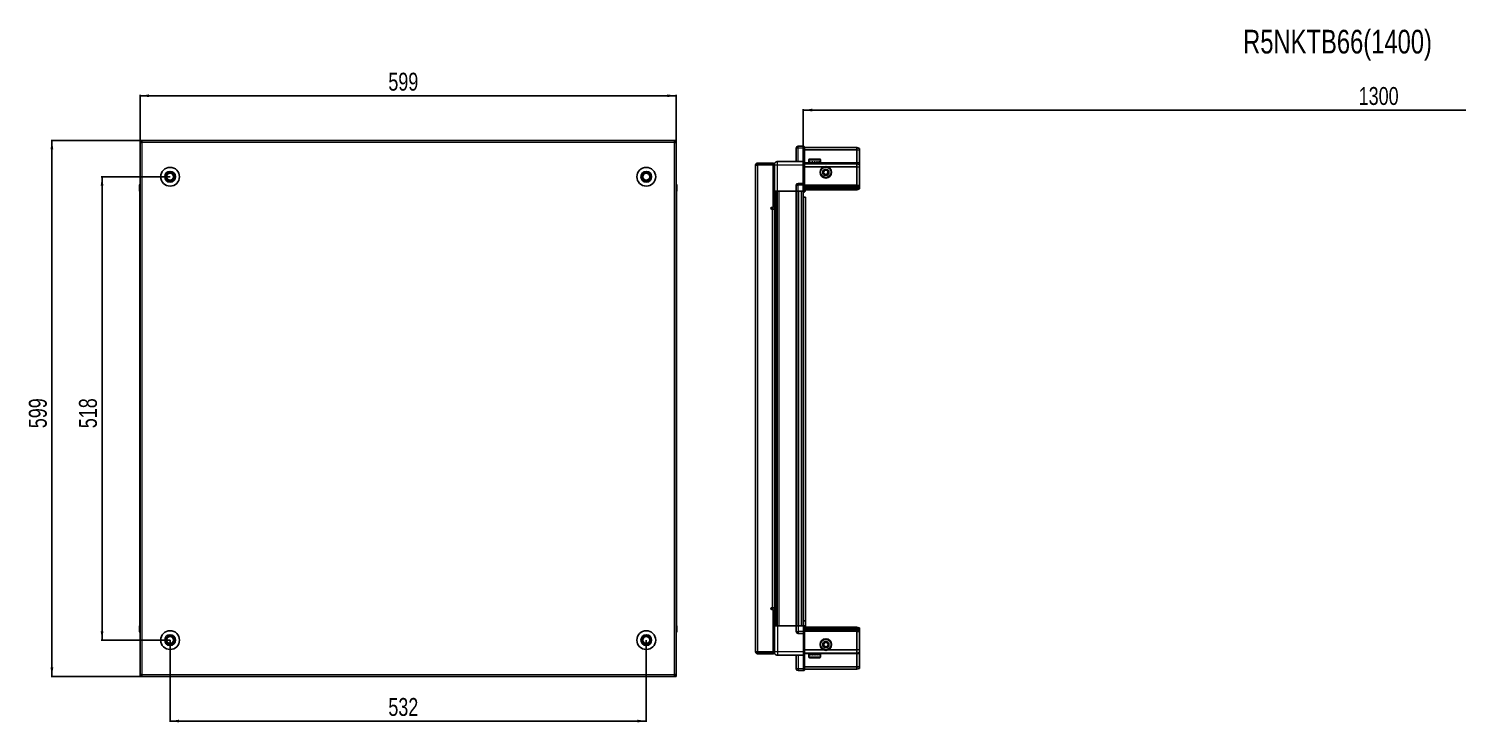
# Model space of a CAD drawing. Header units: millimetres. Extents: x 899 to 3912, y -376 to 1919.
# Drawn here: x 899 to 2496, y 1143 to 1919 of the extents above; entities that cross this region are included whole.
import ezdxf

# ---------------------------------------------------------------- set-up
doc = ezdxf.new("R2010")
doc.units = ezdxf.units.MM
doc.layers.add('FORMAT', color=7, linetype='Continuous')
doc.styles.add('SLDTEXTSTYLE0', font='TXT', dxfattribs={"width": 0.75})
doc.dimstyles.new('SLDDIMSTYLE0', dxfattribs={"dimtxt": 20, "dimasz": 10, "dimexe": 0, "dimexo": 0.0625, "dimgap": 5, "dimtad": 2, "dimdec": 1, "dimrnd": 1e-09, "dimzin": 12, "dimdsep": 46, "dimtxsty": 'SLDTEXTSTYLE0', "dimsah": 1, "dimcen": 0.09, "dimadec": 0, "dimazin": 3, "dimtfac": 1, "dimtofl": 0, "dimtmove": 0, "dimatfit": 3, "dimfxl": 0, "dimfrac": 2, "dimtolj": 1, "dimtzin": 12, "dimarcsym": 0})

# ---------------------------------------------------------------- blocks, each defined once
blk = doc.blocks.new('_D')
at = {"layer": 'FORMAT'}
for p, q in [((1024, 1793.4), (924.5, 1793.4)), ((925.5, 1194.4), (925.5, 1793.4)), ((1024, 1194.4), (924.5, 1194.4))]:
    blk.add_line(p, q, dxfattribs=at)
for points in [[(925.5, 1793.4), (923.9, 1783.4), (927, 1783.4)], [(925.5, 1194.4), (927, 1204.4), (923.9, 1204.4)]]:
    blk.add_solid(points, dxfattribs=at)
at = {"layer": 'FORMAT', "insert": (899.7, 1471.8), "char_height": 20, "attachment_point": 1, "rotation": 90, "style": 'SLDTEXTSTYLE0'}
blk.add_mtext('599', dxfattribs=at)
blk = doc.blocks.new('_D_1')
at = {"layer": 'FORMAT'}
for p, q in [((1024, 1793.4), (1024, 1844.4)), ((1623, 1843.4), (1024, 1843.4)), ((1623, 1793.4), (1623, 1844.4))]:
    blk.add_line(p, q, dxfattribs=at)
for points in [[(1024, 1843.4), (1034, 1841.9), (1034, 1845)], [(1623, 1843.4), (1613, 1845), (1613, 1841.9)]]:
    blk.add_solid(points, dxfattribs=at)
at = {"layer": 'FORMAT', "insert": (1301.3, 1869.2), "char_height": 20, "attachment_point": 1, "style": 'SLDTEXTSTYLE0'}
blk.add_mtext('599', dxfattribs=at)
blk = doc.blocks.new('_D_2')
at = {"layer": 'FORMAT'}
for p, q in [((1057.5, 1234.9), (1057.5, 1143.4)), ((1589.5, 1234.9), (1589.5, 1143.4)), ((1057.5, 1144.4), (1589.5, 1144.4))]:
    blk.add_line(p, q, dxfattribs=at)
for points in [[(1057.5, 1144.4), (1067.5, 1142.9), (1067.5, 1146)], [(1589.5, 1144.4), (1579.5, 1146), (1579.5, 1142.9)]]:
    blk.add_solid(points, dxfattribs=at)
at = {"layer": 'FORMAT', "insert": (1301.3, 1170.2), "char_height": 20, "attachment_point": 1, "style": 'SLDTEXTSTYLE0'}
blk.add_mtext('532', dxfattribs=at)
blk = doc.blocks.new('_D_3')
at = {"layer": 'FORMAT'}
for p, q in [((1057.5, 1752.9), (980.5, 1752.9)), ((981.5, 1752.9), (981.5, 1234.9)), ((1057.5, 1234.9), (980.5, 1234.9))]:
    blk.add_line(p, q, dxfattribs=at)
for points in [[(981.5, 1752.9), (979.9, 1742.9), (983, 1742.9)], [(981.5, 1234.9), (983, 1244.9), (979.9, 1244.9)]]:
    blk.add_solid(points, dxfattribs=at)
at = {"layer": 'FORMAT', "insert": (955.7, 1471.8), "char_height": 20, "attachment_point": 1, "rotation": 90, "style": 'SLDTEXTSTYLE0'}
blk.add_mtext('518', dxfattribs=at)
blk = doc.blocks.new('_D_4')
at = {"layer": 'FORMAT'}
for p, q in [((1764.9, 1736.9), (1764.9, 1828.4)), ((1764.9, 1827.4), (3064.9, 1827.4)), ((3064.9, 1736.9), (3064.9, 1828.4))]:
    blk.add_line(p, q, dxfattribs=at)
for points in [[(1764.9, 1827.4), (1774.9, 1825.9), (1774.9, 1829)], [(3064.9, 1827.4), (3054.9, 1829), (3054.9, 1825.9)]]:
    blk.add_solid(points, dxfattribs=at)
at = {"layer": 'FORMAT', "insert": (2385.3, 1853.2), "char_height": 20, "attachment_point": 1, "style": 'SLDTEXTSTYLE0'}
blk.add_mtext('1300', dxfattribs=at)

msp = doc.modelspace()

# ---------------------------------------------------------------- linework, layer by layer
at = {"color": 7, "linetype": 'Continuous', "lineweight": 25}
for p, q in [((1023.97, 1791.93), (1023.97, 1793.43)), ((1026.07, 1793.43), (1023.97, 1793.43)), ((1023.97, 1791.93), (1026.07, 1791.93)), ((1023.97, 1791.93), (1023.97, 1791.33)), ((1023.97, 1791.33), (1023.97, 1196.53)), ((1023.97, 1791.33), (1026.07, 1791.33)), ((1026.07, 1793.43), (1026.07, 1791.33)), ((1620.87, 1793.43), (1026.07, 1793.43)), ((1620.87, 1791.33), (1620.87, 1793.43)), ((1622.97, 1793.43), (1620.87, 1793.43)), ((1620.87, 1791.93), (1622.97, 1791.93)), ((1620.87, 1791.33), (1622.97, 1791.33)), ((1622.97, 1791.93), (1622.97, 1793.43)), ((1622.97, 1791.33), (1622.97, 1791.93)), ((1622.97, 1196.53), (1622.97, 1791.33)), ((1757.05, 1784.93), (1757.05, 1769.93)), ((1765.05, 1786.93), (1759.05, 1786.93)), ((1765.05, 1786.93), (1765.38, 1786.93)), ((1765.05, 1786.93), (1765.05, 1784.93)), ((1765.05, 1770.13), (1765.05, 1784.93)), ((1765.05, 1770.13), (1765.05, 1784.93)), ((1766.25, 1786.43), (1765.38, 1786.93)), ((1766.25, 1784.93), (1766.25, 1786.43)), ((1824.55, 1785.43), (1766.25, 1785.43)), ((1766.25, 1784.93), (1766.25, 1770.13)), ((1824.55, 1782.93), (1766.25, 1782.93)), ((1771.05, 1771.83), (1771.05, 1769.43)), ((1771.85, 1772.63), (1779.02, 1772.63)), ((1779.02, 1772.63), (1783.25, 1772.63)), ((1784.05, 1769.43), (1784.05, 1771.83)), ((1824.55, 1785.43), (1824.55, 1782.93)), ((1827.55, 1784.63), (1824.55, 1785.43)), ((1824.55, 1782.93), (1824.55, 1768.43)), ((1827.55, 1782.78), (1824.55, 1782.93)), ((1827.55, 1782.78), (1827.55, 1784.63)), ((1827.55, 1768.43), (1827.55, 1782.78)), ((1713.05, 1766.08), (1711.55, 1766.08)), ((1711.55, 1765.58), (1711.55, 1766.08)), ((1711.55, 1222.28), (1711.55, 1765.58)), ((1713.65, 1766.68), (1713.65, 1768.18)), ((1713.65, 1768.18), (1714.55, 1768.18)), ((1713.65, 1766.68), (1714.55, 1766.68)), ((1713.65, 1766.18), (1731.05, 1766.18)), ((1714.55, 1766.68), (1714.55, 1768.18)), ((1714.55, 1768.18), (1731.05, 1768.18)), ((1714.55, 1766.68), (1731.05, 1766.68)), ((1731.05, 1766.68), (1731.05, 1768.18)), ((1732.55, 1766.18), (1731.05, 1766.18)), ((1731.05, 1766.18), (1731.05, 1718.68)), ((1732.55, 1765.93), (1732.55, 1736.93)), ((1765.05, 1769.93), (1736.05, 1769.93)), ((1765.05, 1769.93), (1765.05, 1770.13)), ((1765.05, 1769.93), (1766.25, 1769.93)), ((1765.05, 1765.93), (1765.05, 1769.93)), ((1765.05, 1745.63), (1765.05, 1765.93)), ((1766.25, 1770.13), (1766.25, 1769.93)), ((1766.25, 1769.93), (1766.25, 1765.93)), ((1824.55, 1767.43), (1766.25, 1767.43)), ((1766.25, 1765.93), (1766.25, 1745.63)), ((1787.55, 1763.93), (1766.25, 1763.93)), ((1771.05, 1769.43), (1771.05, 1768.93)), ((1771.05, 1768.93), (1771.18, 1768.93)), ((1771.37, 1769.43), (1771.18, 1769.43)), ((1771.18, 1769.43), (1771.18, 1768.93)), ((1771.18, 1768.93), (1771.37, 1768.93)), ((1771.37, 1769.43), (1771.37, 1768.93)), ((1771.37, 1768.93), (1771.9, 1768.93)), ((1772.3, 1769.43), (1771.9, 1769.43)), ((1771.9, 1769.43), (1771.9, 1768.93)), ((1771.9, 1768.93), (1772.3, 1768.93)), ((1772.3, 1769.43), (1772.3, 1768.93)), ((1772.3, 1768.93), (1773.17, 1768.93)), ((1773.15, 1768.93), (1773.15, 1768.83)), ((1773.15, 1768.83), (1781.95, 1768.83)), ((1773.74, 1769.43), (1773.17, 1769.43)), ((1773.17, 1769.43), (1773.17, 1768.93)), ((1773.17, 1768.93), (1773.74, 1768.93)), ((1773.55, 1768.43), (1774.24, 1767.95)), ((1773.55, 1768.43), (1778.58, 1768.43)), ((1774.24, 1767.95), (1773.55, 1767.47)), ((1773.55, 1767.47), (1773.55, 1767.43)), ((1773.55, 1767.47), (1778.58, 1767.47)), ((1773.74, 1769.43), (1773.74, 1768.93)), ((1773.74, 1768.93), (1774.87, 1768.93)), ((1774.24, 1767.95), (1778.4, 1767.95)), ((1775.56, 1769.43), (1774.87, 1769.43)), ((1774.87, 1769.43), (1774.87, 1768.93)), ((1774.87, 1768.93), (1775.56, 1768.93)), ((1775.56, 1769.43), (1775.56, 1768.93)), ((1775.56, 1768.93), (1776.83, 1768.93)), ((1777.57, 1769.43), (1776.83, 1769.43)), ((1776.83, 1769.43), (1776.83, 1768.93)), ((1776.83, 1768.93), (1777.06, 1768.93)), ((1777.06, 1769.43), (1777.06, 1768.93)), ((1777.56, 1769.43), (1777.56, 1768.93)), ((1777.56, 1768.93), (1777.57, 1768.93)), ((1777.57, 1769.43), (1777.57, 1768.93)), ((1777.57, 1768.93), (1778.86, 1768.93)), ((1778.4, 1767.95), (1780.86, 1767.95)), ((1778.58, 1768.43), (1781.55, 1768.43)), ((1778.58, 1767.47), (1781.55, 1767.47)), ((1779.58, 1769.43), (1778.86, 1769.43)), ((1778.86, 1769.43), (1778.86, 1768.93)), ((1778.92, 1769.43), (1778.92, 1768.93)), ((1778.92, 1768.93), (1779.58, 1768.93)), ((1779.58, 1769.43), (1779.58, 1768.93)), ((1779.58, 1768.93), (1780.77, 1768.93)), ((1781.39, 1769.43), (1780.77, 1769.43)), ((1780.77, 1769.43), (1780.77, 1768.93)), ((1780.77, 1768.93), (1781.39, 1768.93)), ((1780.86, 1767.95), (1781.55, 1768.43)), ((1781.55, 1767.47), (1780.86, 1767.95)), ((1781.39, 1769.43), (1781.39, 1768.93)), ((1781.39, 1768.93), (1782.35, 1768.93)), ((1781.55, 1767.43), (1781.55, 1767.47)), ((1781.95, 1768.83), (1781.95, 1768.93)), ((1782.82, 1769.43), (1782.35, 1769.43)), ((1782.35, 1769.43), (1782.35, 1768.93)), ((1782.35, 1768.93), (1782.82, 1768.93)), ((1782.82, 1769.43), (1782.82, 1768.93)), ((1782.82, 1768.93), (1783.47, 1768.93)), ((1783.74, 1769.43), (1783.47, 1769.43)), ((1783.47, 1769.43), (1783.47, 1768.93)), ((1783.47, 1768.93), (1783.74, 1768.93)), ((1783.74, 1769.43), (1783.74, 1768.93)), ((1783.74, 1768.93), (1784.01, 1768.93)), ((1784.05, 1769.43), (1784.01, 1769.43)), ((1784.01, 1769.43), (1784.01, 1768.93)), ((1784.01, 1768.93), (1784.05, 1768.93)), ((1784.05, 1769.43), (1784.05, 1768.93)), ((1824.55, 1763.93), (1792.55, 1763.93)), ((1824.55, 1768.43), (1824.55, 1767.43)), ((1824.55, 1767.43), (1824.55, 1763.93)), ((1827.55, 1766.63), (1824.55, 1767.43)), ((1824.55, 1763.93), (1824.55, 1743.43)), ((1824.55, 1763.93), (1827.55, 1763.6)), ((1827.55, 1766.63), (1827.55, 1768.43)), ((1827.55, 1763.6), (1827.55, 1766.63)), ((1827.55, 1743.43), (1827.55, 1763.6)), ((1023.47, 1743.43), (1023.47, 1736.93)), ((1023.47, 1736.93), (1023.47, 1743.43)), ((1622.97, 1744.76), (1622.97, 1744.76)), ((1623.47, 1743.43), (1623.47, 1736.93)), ((1623.47, 1736.93), (1623.47, 1743.43)), ((1757.05, 1743.43), (1757.05, 1736.93)), ((1765.05, 1745.43), (1759.05, 1745.43)), ((1765.05, 1745.43), (1765.05, 1745.63)), ((1765.05, 1745.43), (1765.05, 1743.43)), ((1765.05, 1745.43), (1766.25, 1745.43)), ((1765.05, 1736.93), (1765.05, 1743.43)), ((1765.05, 1736.93), (1765.05, 1743.43)), ((1765.38, 1736.93), (1765.38, 1743.43)), ((1766.25, 1745.63), (1766.25, 1745.43)), ((1766.25, 1744.76), (1766.25, 1745.43)), ((1766.25, 1744.76), (1766.25, 1736.93)), ((1824.55, 1742.43), (1766.25, 1742.43)), ((1824.55, 1741.43), (1766.25, 1741.43)), ((1824.55, 1739.93), (1766.25, 1739.93)), ((1824.55, 1743.43), (1824.55, 1742.43)), ((1824.55, 1742.43), (1824.55, 1741.43)), ((1824.55, 1742.43), (1827.55, 1741.63)), ((1824.55, 1741.43), (1824.55, 1739.93)), ((1824.55, 1741.43), (1827.55, 1740.89)), ((1824.55, 1739.93), (1827.55, 1740.39)), ((1824.55, 1739.93), (1824.55, 1738.43)), ((1827.55, 1741.63), (1827.55, 1743.43)), ((1827.55, 1740.89), (1827.55, 1741.63)), ((1827.55, 1740.39), (1827.55, 1740.89)), ((1827.55, 1739.24), (1827.55, 1740.39)), ((1023.47, 1736.93), (1023.47, 1736.93)), ((1023.97, 1736.93), (1023.47, 1736.93)), ((1023.62, 1736.93), (1023.62, 1250.93)), ((1622.97, 1736.93), (1623.47, 1736.93)), ((1623.32, 1250.93), (1623.32, 1736.93)), ((1623.47, 1736.93), (1623.47, 1736.93)), ((1623.47, 1736.93), (1623.47, 1736.93)), ((1731.05, 1739.68), (1732.55, 1739.68)), ((1732.55, 1736.93), (1731.05, 1736.93)), ((1733.2, 1250.93), (1733.2, 1736.93)), ((1734.99, 1736.93), (1734.99, 1250.93)), ((1735.03, 1736.93), (1735.03, 1250.93)), ((1757.05, 1736.93), (1736.05, 1736.93)), ((1757.05, 1736.93), (1759.05, 1736.93)), ((1757.7, 1250.93), (1757.7, 1736.93)), ((1765.05, 1736.93), (1759.05, 1736.93)), ((1764.9, 1250.93), (1764.9, 1736.93)), ((1764.9, 1729.93), (1767.4, 1729.93)), ((1765.05, 1736.93), (1765.38, 1736.93)), ((1765.05, 1736.93), (1765.05, 1736.93)), ((1766.25, 1736.93), (1765.38, 1736.93)), ((1765.38, 1736.93), (1765.38, 1736.93)), ((1824.55, 1738.43), (1766.25, 1738.43)), ((1767.4, 1729.93), (1767.4, 1256.43)), ((1824.55, 1738.43), (1827.55, 1739.24)), ((1731.05, 1718.68), (1729.7, 1718.68)), ((1729.7, 1716.68), (1730.45, 1716.68)), ((1730.45, 1716.68), (1732.55, 1716.68)), ((1732.55, 1716.68), (1732.55, 1271.18)), ((1730.45, 1271.18), (1729.7, 1271.18)), ((1729.7, 1269.18), (1731.05, 1269.18)), ((1732.55, 1271.18), (1730.45, 1271.18)), ((1731.05, 1269.18), (1731.05, 1221.68)), ((1023.47, 1244.43), (1023.47, 1250.93)), ((1023.47, 1250.93), (1023.47, 1250.93)), ((1023.47, 1250.93), (1023.47, 1250.93)), ((1023.47, 1250.93), (1023.47, 1244.43)), ((1023.97, 1250.93), (1023.47, 1250.93)), ((1622.97, 1250.93), (1623.47, 1250.93)), ((1623.47, 1250.93), (1623.47, 1250.93)), ((1623.47, 1244.43), (1623.47, 1250.93)), ((1623.47, 1250.93), (1623.47, 1244.43)), ((1732.55, 1250.93), (1731.05, 1250.93)), ((1732.55, 1248.18), (1731.05, 1248.18)), ((1732.55, 1221.93), (1732.55, 1250.93)), ((1757.05, 1250.93), (1736.05, 1250.93)), ((1757.05, 1244.43), (1757.05, 1250.93)), ((1757.05, 1250.93), (1759.05, 1250.93)), ((1765.05, 1250.93), (1759.05, 1250.93)), ((1767.4, 1256.43), (1764.9, 1256.43)), ((1765.05, 1244.43), (1765.05, 1250.93)), ((1765.05, 1250.93), (1765.38, 1250.93)), ((1765.38, 1244.43), (1765.38, 1250.93)), ((1765.38, 1250.93), (1766.25, 1250.93)), ((1766.25, 1250.93), (1766.25, 1243.11)), ((1824.55, 1249.43), (1766.25, 1249.43)), ((1824.55, 1247.93), (1766.25, 1247.93)), ((1824.55, 1246.43), (1766.25, 1246.43)), ((1824.55, 1245.43), (1766.25, 1245.43)), ((1767.4, 1256.43), (1767.4, 1249.43)), ((1824.55, 1247.93), (1824.55, 1249.43)), ((1824.55, 1249.43), (1827.55, 1248.63)), ((1824.55, 1246.43), (1824.55, 1247.93)), ((1824.55, 1247.93), (1827.55, 1247.48)), ((1824.55, 1246.43), (1827.55, 1246.98)), ((1824.55, 1245.43), (1824.55, 1246.43)), ((1824.55, 1245.43), (1827.55, 1246.24)), ((1824.55, 1244.43), (1824.55, 1245.43)), ((1827.55, 1248.63), (1827.55, 1247.48)), ((1827.55, 1247.48), (1827.55, 1246.98)), ((1827.55, 1246.98), (1827.55, 1246.24)), ((1827.55, 1246.24), (1827.55, 1244.43)), ((1023.97, 1243.11), (1023.97, 1243.11)), ((1765.05, 1242.43), (1759.05, 1242.43)), ((1765.05, 1244.43), (1765.05, 1242.43)), ((1765.05, 1244.43), (1765.05, 1242.43)), ((1765.05, 1242.43), (1766.25, 1242.43)), ((1765.05, 1242.23), (1765.05, 1242.43)), ((1765.05, 1221.93), (1765.05, 1242.23)), ((1766.25, 1242.43), (1766.25, 1243.11)), ((1766.25, 1242.43), (1766.25, 1242.23)), ((1766.25, 1242.23), (1766.25, 1221.93)), ((1824.55, 1223.93), (1824.55, 1244.43)), ((1827.55, 1244.43), (1827.55, 1224.27)), ((1711.55, 1221.78), (1711.55, 1222.28)), ((1713.05, 1221.78), (1711.55, 1221.78)), ((1731.05, 1221.68), (1713.65, 1221.68)), ((1713.65, 1221.18), (1713.65, 1219.68)), ((1713.65, 1221.18), (1714.55, 1221.18)), ((1713.65, 1219.68), (1714.55, 1219.68)), ((1714.55, 1221.18), (1714.55, 1219.68)), ((1731.05, 1221.18), (1714.55, 1221.18)), ((1731.05, 1219.68), (1714.55, 1219.68)), ((1731.05, 1221.68), (1732.55, 1221.68)), ((1731.05, 1221.18), (1731.05, 1219.68)), ((1765.05, 1217.93), (1736.05, 1217.93)), ((1757.05, 1202.93), (1757.05, 1217.93)), ((1765.05, 1217.93), (1765.05, 1221.93)), ((1765.05, 1217.93), (1766.25, 1217.93)), ((1765.05, 1217.73), (1765.05, 1217.93)), ((1765.05, 1202.93), (1765.05, 1217.73)), ((1787.55, 1223.93), (1766.25, 1223.93)), ((1766.25, 1221.93), (1766.25, 1217.93)), ((1824.55, 1220.43), (1766.25, 1220.43)), ((1766.25, 1217.93), (1766.25, 1217.73)), ((1766.25, 1217.73), (1766.25, 1202.93)), ((1771.05, 1218.93), (1771.05, 1216.03)), ((1771.14, 1218.93), (1771.05, 1218.93)), ((1771.14, 1218.43), (1771.14, 1218.93)), ((1771.31, 1218.93), (1771.14, 1218.93)), ((1771.14, 1218.43), (1771.31, 1218.43)), ((1771.31, 1218.43), (1771.31, 1218.93)), ((1771.8, 1218.93), (1771.31, 1218.93)), ((1771.8, 1218.43), (1771.8, 1218.93)), ((1772.18, 1218.93), (1771.8, 1218.93)), ((1771.8, 1218.43), (1772.18, 1218.43)), ((1772, 1215.23), (1771.85, 1215.23)), ((1783.25, 1215.23), (1772, 1215.23)), ((1772.18, 1218.43), (1772.18, 1218.93)), ((1773.02, 1218.93), (1772.18, 1218.93)), ((1773.02, 1218.43), (1773.02, 1218.93)), ((1773.58, 1218.93), (1773.02, 1218.93)), ((1773.02, 1218.43), (1773.58, 1218.43)), ((1773.15, 1219.03), (1773.15, 1218.93)), ((1778.55, 1219.03), (1773.15, 1219.03)), ((1773.55, 1220.43), (1773.55, 1220.4)), ((1773.55, 1220.4), (1774.24, 1219.92)), ((1773.65, 1220.4), (1773.55, 1220.4)), ((1774.24, 1219.92), (1773.55, 1219.43)), ((1773.65, 1219.43), (1773.55, 1219.43)), ((1773.58, 1218.43), (1773.58, 1218.93)), ((1774.68, 1218.93), (1773.58, 1218.93)), ((1781.55, 1220.4), (1773.65, 1220.4)), ((1781.55, 1219.43), (1773.65, 1219.43)), ((1774.32, 1219.92), (1774.24, 1219.92)), ((1780.86, 1219.92), (1774.32, 1219.92)), ((1774.68, 1218.43), (1774.68, 1218.93)), ((1775.36, 1218.93), (1774.68, 1218.93)), ((1774.68, 1218.43), (1775.36, 1218.43)), ((1775.36, 1218.43), (1775.36, 1218.93)), ((1776.63, 1218.93), (1775.36, 1218.93)), ((1776.63, 1218.43), (1776.63, 1218.93)), ((1776.92, 1218.93), (1776.63, 1218.93)), ((1776.63, 1218.43), (1777.36, 1218.43)), ((1776.92, 1218.43), (1776.92, 1218.93)), ((1777.36, 1218.43), (1777.36, 1218.93)), ((1778.66, 1218.93), (1777.36, 1218.93)), ((1781.95, 1219.03), (1778.55, 1219.03)), ((1778.66, 1218.43), (1778.66, 1218.93)), ((1778.66, 1218.43), (1779.38, 1218.43)), ((1778.79, 1218.43), (1778.79, 1218.93)), ((1779.38, 1218.93), (1778.79, 1218.93)), ((1779.38, 1218.43), (1779.38, 1218.93)), ((1780.58, 1218.93), (1779.38, 1218.93)), ((1780.58, 1218.43), (1780.58, 1218.93)), ((1781.22, 1218.93), (1780.58, 1218.93)), ((1780.58, 1218.43), (1781.22, 1218.43)), ((1780.86, 1219.92), (1781.55, 1220.4)), ((1781.55, 1219.43), (1780.86, 1219.92)), ((1781.22, 1218.43), (1781.22, 1218.93)), ((1782.21, 1218.93), (1781.22, 1218.93)), ((1781.55, 1220.4), (1781.55, 1220.43)), ((1781.95, 1218.93), (1781.95, 1219.03)), ((1782.21, 1218.43), (1782.21, 1218.93)), ((1782.7, 1218.93), (1782.21, 1218.93)), ((1782.21, 1218.43), (1782.7, 1218.43)), ((1782.7, 1218.43), (1782.7, 1218.93)), ((1783.38, 1218.93), (1782.7, 1218.93)), ((1783.38, 1218.43), (1783.38, 1218.93)), ((1783.67, 1218.93), (1783.38, 1218.93)), ((1783.38, 1218.43), (1783.67, 1218.43)), ((1783.67, 1218.43), (1783.67, 1218.93)), ((1783.98, 1218.93), (1783.67, 1218.93)), ((1783.98, 1218.43), (1783.98, 1218.93)), ((1784.05, 1218.93), (1783.98, 1218.93)), ((1783.98, 1218.43), (1784.05, 1218.43)), ((1784.05, 1216.03), (1784.05, 1218.93)), ((1784.05, 1218.43), (1784.05, 1218.93)), ((1784.05, 1218.93), (1784.05, 1218.93)), ((1824.55, 1223.93), (1792.55, 1223.93)), ((1824.55, 1223.93), (1827.55, 1224.27)), ((1824.55, 1220.43), (1824.55, 1223.93)), ((1827.55, 1221.24), (1824.55, 1220.43)), ((1824.55, 1219.43), (1824.55, 1220.43)), ((1824.55, 1204.93), (1824.55, 1219.43)), ((1827.55, 1224.27), (1827.55, 1221.24)), ((1827.55, 1221.24), (1827.55, 1219.43)), ((1827.55, 1219.43), (1827.55, 1205.09)), ((1765.05, 1200.93), (1759.05, 1200.93)), ((1765.05, 1202.93), (1765.05, 1200.93)), ((1765.05, 1200.93), (1765.38, 1200.93)), ((1765.05, 1200.93), (1765.38, 1200.93)), ((1765.05, 1200.93), (1765.05, 1200.93)), ((1765.38, 1200.93), (1766.25, 1201.43)), ((1765.38, 1200.93), (1766.25, 1201.43)), ((1824.55, 1204.93), (1766.25, 1204.93)), ((1766.25, 1201.43), (1766.25, 1202.93)), ((1824.55, 1202.43), (1766.25, 1202.43)), ((1827.55, 1205.09), (1824.55, 1204.93)), ((1824.55, 1202.43), (1824.55, 1204.93)), ((1827.55, 1203.24), (1824.55, 1202.43)), ((1827.55, 1205.09), (1827.55, 1203.24)), ((1026.07, 1196.53), (1023.97, 1196.53)), ((1023.97, 1196.53), (1023.97, 1195.93)), ((1023.97, 1195.93), (1023.97, 1194.43)), ((1026.07, 1195.93), (1023.97, 1195.93)), ((1023.97, 1194.43), (1026.07, 1194.43)), ((1026.07, 1196.53), (1026.07, 1194.43)), ((1026.07, 1194.43), (1620.87, 1194.43)), ((1622.97, 1196.53), (1620.87, 1196.53)), ((1620.87, 1194.43), (1620.87, 1196.53)), ((1622.97, 1195.93), (1620.87, 1195.93)), ((1620.87, 1194.43), (1622.97, 1194.43)), ((1622.97, 1195.93), (1622.97, 1196.53)), ((1622.97, 1195.93), (1622.97, 1194.43))]:
    msp.add_line(p, q, dxfattribs=at)
at = {"color": 8, "linetype": 'Continuous', "lineweight": 18}
for p, q in [((1620.87, 1791.33), (1026.07, 1791.33)), ((1026.07, 1791.33), (1026.07, 1196.53)), ((1620.87, 1196.53), (1620.87, 1791.33)), ((1759.05, 1784.93), (1757.05, 1784.93)), ((1759.05, 1784.93), (1759.05, 1786.93)), ((1759.05, 1769.93), (1759.05, 1784.93)), ((1765.05, 1784.93), (1759.05, 1784.93)), ((1765.05, 1784.93), (1766.25, 1784.93)), ((1771.05, 1771.83), (1779.22, 1771.83)), ((1779.22, 1771.83), (1784.05, 1771.83)), ((1713.65, 1766.18), (1713.65, 1221.68)), ((1736.05, 1736.93), (1736.05, 1765.93)), ((1765.05, 1765.93), (1736.05, 1765.93)), ((1765.05, 1770.13), (1766.25, 1770.13)), ((1765.05, 1765.93), (1766.25, 1765.93)), ((1773.55, 1768.43), (1766.25, 1768.43)), ((1824.55, 1768.43), (1781.55, 1768.43)), ((1827.55, 1768.43), (1824.55, 1768.43)), ((1023.97, 1743.43), (1023.47, 1743.43)), ((1622.97, 1743.43), (1623.47, 1743.43)), ((1757.05, 1743.43), (1759.05, 1743.43)), ((1759.05, 1743.43), (1759.05, 1745.43)), ((1759.05, 1736.93), (1759.05, 1743.43)), ((1765.05, 1743.43), (1759.05, 1743.43)), ((1765.05, 1745.63), (1766.25, 1745.63)), ((1765.05, 1743.43), (1765.38, 1743.43)), ((1824.55, 1743.43), (1766.25, 1743.43)), ((1824.55, 1743.43), (1827.55, 1743.43)), ((1732.55, 1716.68), (1732.55, 1736.93)), ((1733.78, 1736.93), (1733.78, 1250.93)), ((1736.23, 1250.93), (1736.23, 1736.93)), ((1737.65, 1736.93), (1737.65, 1250.93)), ((1757.05, 1250.93), (1757.05, 1736.93)), ((1759.7, 1250.93), (1759.7, 1736.93)), ((1762.9, 1250.93), (1762.9, 1736.93)), ((1765.05, 1736.93), (1765.38, 1736.93)), ((1730.45, 1271.18), (1730.45, 1716.68)), ((1732.55, 1250.93), (1732.55, 1271.18)), ((1736.05, 1250.93), (1736.05, 1221.93)), ((1759.05, 1250.93), (1759.05, 1244.43)), ((1023.97, 1244.43), (1023.47, 1244.43)), ((1622.97, 1244.43), (1623.47, 1244.43)), ((1757.05, 1244.43), (1759.05, 1244.43)), ((1759.05, 1244.43), (1759.05, 1242.43)), ((1765.05, 1244.43), (1759.05, 1244.43)), ((1765.05, 1244.43), (1765.38, 1244.43)), ((1766.25, 1242.23), (1765.05, 1242.23)), ((1824.55, 1244.43), (1766.25, 1244.43)), ((1824.55, 1244.43), (1827.55, 1244.43)), ((1765.05, 1221.93), (1736.05, 1221.93)), ((1759.05, 1217.93), (1759.05, 1202.93)), ((1765.05, 1221.93), (1766.25, 1221.93)), ((1766.25, 1217.73), (1765.05, 1217.73)), ((1773.55, 1219.43), (1766.25, 1219.43)), ((1771.22, 1216.03), (1771.05, 1216.03)), ((1784.05, 1216.03), (1771.22, 1216.03)), ((1824.55, 1219.43), (1781.55, 1219.43)), ((1827.55, 1219.43), (1824.55, 1219.43)), ((1759.05, 1202.93), (1757.05, 1202.93)), ((1759.05, 1202.93), (1759.05, 1200.93)), ((1765.05, 1202.93), (1759.05, 1202.93)), ((1765.05, 1202.93), (1766.25, 1202.93)), ((1026.07, 1196.53), (1620.87, 1196.53))]:
    msp.add_line(p, q, dxfattribs=at)
at = {"color": 7, "linetype": 'Continuous', "lineweight": 25}
for centre, radius in [((1057.47, 1752.93), 10.5), ((1057.47, 1752.93), 6), ((1057.47, 1752.93), 3.9), ((1589.47, 1752.93), 10.5), ((1589.47, 1752.93), 6), ((1589.47, 1752.93), 3.9), ((1790.05, 1757.93), 6.5), ((1790.05, 1757.93), 3.46), ((1057.47, 1234.93), 10.5), ((1589.47, 1234.93), 10.5), ((1057.47, 1234.93), 6), ((1057.47, 1234.93), 3.9), ((1589.47, 1234.93), 6), ((1589.47, 1234.93), 3.9), ((1790.05, 1229.93), 6.5), ((1790.05, 1229.93), 3.46)]:
    msp.add_circle(centre, radius, dxfattribs=at)
at = {"color": 8, "linetype": 'Continuous', "lineweight": 18}
for centre in [(1790.05, 1757.93), (1790.05, 1229.93)]:
    msp.add_circle(centre, 5.7, dxfattribs=at)
at = {"color": 7, "linetype": 'Continuous', "lineweight": 25}
for centre, radius, start, end in [((1759.05, 1784.93), 2, 90, 180), ((1771.85, 1771.83), 0.8, 90, 180), ((1783.25, 1771.83), 0.8, 0, 90), ((1057.47, 1752.93), 4.62, 120, 180), ((1057.47, 1752.93), 4.62, 60, 120), ((1057.47, 1752.93), 4.62, 360, 60), ((1589.47, 1752.93), 4.62, 120, 180), ((1589.47, 1752.93), 4.62, 60, 120), ((1589.47, 1752.93), 4.62, 360, 60), ((1713.55, 1765.68), 0.5, 90, 117.7907), ((1730.95, 1766.08), 0.6, 9.59407, 90), ((1730.95, 1766.08), 2.1, 32.2369, 87.2706), ((1773.15, 1768.43), 0.4, 0, 90), ((1781.95, 1768.43), 0.4, 90, 180), ((1790.05, 1757.93), 2.5, 161.00659, 221.00659), ((1790.05, 1757.93), 2.5, 101.00659, 161.00659), ((1790.05, 1757.93), 2.5, 221.00659, 281.00659), ((1790.05, 1757.93), 2.5, 41.00659, 101.00659), ((1790.05, 1757.93), 2.5, 281.00659, 341.00659), ((1790.05, 1757.93), 2.5, 341.00659, 41.00659), ((1025.47, 1743.43), 2, 138.59038, 180), ((1057.47, 1752.93), 4.62, 180, 240), ((1057.47, 1752.93), 4.62, 240, 300), ((1057.47, 1752.93), 4.62, 300, 360), ((1589.47, 1752.93), 4.62, 180, 240), ((1589.47, 1752.93), 4.62, 240, 300), ((1589.47, 1752.93), 4.62, 300, 360), ((1621.47, 1743.43), 2, 33.78451, 41.40962), ((1621.47, 1743.43), 2, 0, 41.40962), ((1621.47, 1743.43), 2, 360, 19.56674), ((1759.05, 1743.43), 2, 90, 180), ((1762.4, 1739.58), 5, 300, 346.70293), ((1729.7, 1717.68), 1, 90, 270), ((1729.7, 1270.18), 1, 90, 270), ((1025.47, 1244.43), 2, 180, 199.56674), ((1025.47, 1244.43), 2, 180, 221.40962), ((1025.47, 1244.43), 2, 213.78451, 221.40962), ((1057.47, 1234.93), 4.62, 120, 180), ((1057.47, 1234.93), 4.62, 180, 240), ((1057.47, 1234.93), 4.62, 60, 120), ((1057.47, 1234.93), 4.62, 240, 300), ((1057.47, 1234.93), 4.62, 360, 60), ((1057.47, 1234.93), 4.62, 300, 360), ((1589.47, 1234.93), 4.62, 120, 180), ((1589.47, 1234.93), 4.62, 180, 240), ((1589.47, 1234.93), 4.62, 60, 120), ((1589.47, 1234.93), 4.62, 240, 300), ((1589.47, 1234.93), 4.62, 0, 60), ((1589.47, 1234.93), 4.62, 300, 0), ((1621.47, 1244.43), 2, 318.59038, 0), ((1759.05, 1244.43), 2, 180, 270), ((1790.05, 1229.93), 2.5, 127.98423, 187.98423), ((1790.05, 1229.93), 2.5, 187.98423, 247.98423), ((1790.05, 1229.93), 2.5, 67.98423, 127.98423), ((1790.05, 1229.93), 2.5, 7.98423, 67.98423), ((1790.05, 1229.93), 2.5, 307.98423, 7.98423), ((1713.55, 1222.18), 0.5, 243.58436, 270), ((1730.95, 1221.78), 0.6, 270, 350.40593), ((1730.95, 1221.78), 2.1, 272.7294, 327.8305), ((1771.85, 1216.03), 0.8, 180, 270), ((1773.15, 1219.43), 0.4, 270, 0), ((1781.95, 1219.43), 0.4, 180, 270), ((1783.25, 1216.03), 0.8, 270, 360), ((1790.05, 1229.93), 2.5, 247.98423, 307.98423), ((1759.05, 1202.93), 2, 180, 270)]:
    msp.add_arc(centre, radius, start, end, dxfattribs=at)
for centre, start_param, end_param in [((1768.85, 1743.43), 2.4188584, 3.1415927), ((1768.85, 1244.43), 3.1415927, 3.8643269)]:
    msp.add_ellipse(centre, major_axis=(3.46, 0), ratio=0.5773503, start_param=start_param, end_param=end_param, dxfattribs=at)
for points, knots in [([(1052.85, 1752.93), (1053.18, 1753.51), (1053.75, 1754.49), (1054.57, 1755.91), (1054.98, 1756.62), (1055.16, 1756.93)], [0, 0, 0, 0, 0.4391308, 0.7513783, 1, 1, 1, 1]), ([(1055.16, 1756.93), (1055.36, 1756.93), (1056.07, 1756.93), (1057.37, 1756.93), (1058.76, 1756.93), (1059.51, 1756.93), (1059.78, 1756.93)], [0, 0, 0, 0, 0.1393293, 0.4852696, 0.8163565, 1, 1, 1, 1]), ([(1059.78, 1756.93), (1060.11, 1756.36), (1060.68, 1755.38), (1061.5, 1753.96), (1061.91, 1753.25), (1062.09, 1752.93)], [0, 0, 0, 0, 0.4391308, 0.7513783, 1, 1, 1, 1]), ([(1584.85, 1752.93), (1585.18, 1753.51), (1585.75, 1754.49), (1586.57, 1755.91), (1586.98, 1756.62), (1587.16, 1756.93)], [0, 0, 0, 0, 0.4391308, 0.7513783, 1, 1, 1, 1]), ([(1587.16, 1756.93), (1587.36, 1756.93), (1588.07, 1756.93), (1589.37, 1756.93), (1590.76, 1756.93), (1591.51, 1756.93), (1591.78, 1756.93)], [0, 0, 0, 0, 0.1393293, 0.4852696, 0.8163565, 1, 1, 1, 1]), ([(1591.78, 1756.93), (1592.11, 1756.36), (1592.68, 1755.38), (1593.5, 1753.96), (1593.91, 1753.25), (1594.09, 1752.93)], [0, 0, 0, 0, 0.4391308, 0.7513783, 1, 1, 1, 1]), ([(1713.65, 1768.18), (1713.39, 1768.16), (1712.9, 1768.11), (1712.26, 1767.71), (1711.79, 1767.15), (1711.57, 1766.57), (1711.56, 1766.21), (1711.55, 1766.08)], [0, 0, 0, 0, 0.23025534, 0.4485219, 0.6667858, 0.88504963, 1, 1, 1, 1]), ([(1711.55, 1765.58), (1711.57, 1765.63), (1711.63, 1765.72), (1712.02, 1765.85), (1712.58, 1765.98), (1713.16, 1766.09), (1713.52, 1766.16), (1713.65, 1766.18)], [0, 0, 0, 0, 0.2302553, 0.4485219, 0.6667858, 0.8850496, 1, 1, 1, 1]), ([(1736.05, 1769.93), (1735.61, 1769.89), (1734.93, 1769.82), (1734.12, 1769.38), (1733.56, 1768.93), (1733.1, 1768.37), (1732.67, 1767.55), (1732.59, 1766.87), (1732.55, 1766.43)], [0, 0, 0, 0, 0.2394568, 0.3683607, 0.5, 0.6316393, 0.7605432, 1, 1, 1, 1]), ([(1732.55, 1766.43), (1732.55, 1766.43), (1732.55, 1766.41), (1732.55, 1766.3), (1732.55, 1766.13), (1732.55, 1766), (1732.55, 1765.93)], [0, 0, 0, 0, 0.2493943, 0.5003335, 0.7501667, 1, 1, 1, 1]), ([(1787.21, 1757.38), (1787.38, 1757.87), (1787.7, 1758.78), (1788.01, 1759.69), (1788.15, 1760.11)], [0, 0, 0, 0, 0.5346859, 1, 1, 1, 1]), ([(1789.11, 1755.2), (1788.88, 1755.46), (1788.34, 1756.09), (1787.69, 1756.84), (1787.3, 1757.29), (1787.21, 1757.38)], [0, 0, 0, 0, 0.3629006, 0.8668753, 1, 1, 1, 1]), ([(1788.15, 1760.11), (1788.66, 1760.21), (1789.61, 1760.4), (1790.55, 1760.58), (1790.99, 1760.66)], [0, 0, 0, 0, 0.53468586, 1, 1, 1, 1]), ([(1790.99, 1760.66), (1791.07, 1760.57), (1791.46, 1760.12), (1792.12, 1759.37), (1792.66, 1758.75), (1792.88, 1758.49)], [0, 0, 0, 0, 0.1331247, 0.6370994, 1, 1, 1, 1]), ([(1792.88, 1758.49), (1792.71, 1758), (1792.4, 1757.09), (1792.09, 1756.18), (1791.94, 1755.76)], [0, 0, 0, 0, 0.5346859, 1, 1, 1, 1]), ([(1055.16, 1748.93), (1054.83, 1749.51), (1054.26, 1750.49), (1053.44, 1751.91), (1053.03, 1752.62), (1052.85, 1752.93)], [0, 0, 0, 0, 0.4391308, 0.7513783, 1, 1, 1, 1]), ([(1059.78, 1748.93), (1059.51, 1748.93), (1058.76, 1748.93), (1057.37, 1748.93), (1056.07, 1748.93), (1055.36, 1748.93), (1055.16, 1748.93)], [0, 0, 0, 0, 0.1836435, 0.5147304, 0.8606707, 1, 1, 1, 1]), ([(1062.09, 1752.93), (1061.76, 1752.36), (1061.19, 1751.38), (1060.37, 1749.96), (1059.96, 1749.25), (1059.78, 1748.93)], [0, 0, 0, 0, 0.4391308, 0.7513783, 1, 1, 1, 1]), ([(1587.16, 1748.93), (1586.83, 1749.51), (1586.26, 1750.49), (1585.44, 1751.91), (1585.03, 1752.62), (1584.85, 1752.93)], [0, 0, 0, 0, 0.4391308, 0.7513783, 1, 1, 1, 1]), ([(1591.78, 1748.93), (1591.51, 1748.93), (1590.76, 1748.93), (1589.37, 1748.93), (1588.07, 1748.93), (1587.36, 1748.93), (1587.16, 1748.93)], [0, 0, 0, 0, 0.1836435, 0.5147304, 0.8606707, 1, 1, 1, 1]), ([(1594.09, 1752.93), (1593.76, 1752.36), (1593.19, 1751.38), (1592.37, 1749.96), (1591.96, 1749.25), (1591.78, 1748.93)], [0, 0, 0, 0, 0.4391308, 0.7513783, 1, 1, 1, 1]), ([(1791.94, 1755.76), (1791.44, 1755.66), (1790.49, 1755.47), (1789.55, 1755.29), (1789.11, 1755.2)], [0, 0, 0, 0, 0.5346859, 1, 1, 1, 1]), ([(1732.55, 1736.93), (1732.59, 1736.93), (1732.66, 1736.93), (1733.27, 1736.93), (1734.16, 1736.93), (1735.14, 1736.93), (1735.79, 1736.93), (1736.05, 1736.93)], [0, 0, 0, 0, 0.2146939, 0.4293877, 0.6440816, 0.8587754, 1, 1, 1, 1]), ([(1732.55, 1250.93), (1732.59, 1250.93), (1732.66, 1250.93), (1733.27, 1250.93), (1734.16, 1250.93), (1735.14, 1250.93), (1735.79, 1250.93), (1736.05, 1250.93)], [0, 0, 0, 0, 0.2146939, 0.4293877, 0.6440816, 0.8587754, 1, 1, 1, 1]), ([(1052.85, 1234.93), (1053.18, 1235.51), (1053.75, 1236.49), (1054.57, 1237.91), (1054.98, 1238.62), (1055.16, 1238.93)], [0, 0, 0, 0, 0.4391308, 0.7513783, 1, 1, 1, 1]), ([(1055.16, 1230.93), (1054.83, 1231.51), (1054.26, 1232.49), (1053.44, 1233.91), (1053.03, 1234.62), (1052.85, 1234.93)], [0, 0, 0, 0, 0.4391308, 0.7513783, 1, 1, 1, 1]), ([(1055.16, 1238.93), (1055.36, 1238.93), (1056.07, 1238.93), (1057.37, 1238.93), (1058.76, 1238.93), (1059.51, 1238.93), (1059.78, 1238.93)], [0, 0, 0, 0, 0.1393293, 0.4852696, 0.8163565, 1, 1, 1, 1]), ([(1059.78, 1230.93), (1059.51, 1230.93), (1058.76, 1230.93), (1057.37, 1230.93), (1056.07, 1230.93), (1055.36, 1230.93), (1055.16, 1230.93)], [0, 0, 0, 0, 0.1836435, 0.5147304, 0.8606707, 1, 1, 1, 1]), ([(1059.78, 1238.93), (1060.11, 1238.36), (1060.68, 1237.38), (1061.5, 1235.96), (1061.91, 1235.25), (1062.09, 1234.93)], [0, 0, 0, 0, 0.4391308, 0.7513783, 1, 1, 1, 1]), ([(1062.09, 1234.93), (1061.76, 1234.36), (1061.19, 1233.38), (1060.37, 1231.96), (1059.96, 1231.25), (1059.78, 1230.93)], [0, 0, 0, 0, 0.4391308, 0.7513783, 1, 1, 1, 1]), ([(1584.85, 1234.93), (1585.18, 1235.51), (1585.75, 1236.49), (1586.57, 1237.91), (1586.98, 1238.62), (1587.16, 1238.93)], [0, 0, 0, 0, 0.4391308, 0.7513783, 1, 1, 1, 1]), ([(1587.16, 1230.93), (1586.83, 1231.51), (1586.26, 1232.49), (1585.44, 1233.91), (1585.03, 1234.62), (1584.85, 1234.93)], [0, 0, 0, 0, 0.4391308, 0.7513783, 1, 1, 1, 1]), ([(1587.16, 1238.93), (1587.36, 1238.93), (1588.07, 1238.93), (1589.37, 1238.93), (1590.76, 1238.93), (1591.51, 1238.93), (1591.78, 1238.93)], [0, 0, 0, 0, 0.1393293, 0.4852696, 0.8163565, 1, 1, 1, 1]), ([(1591.78, 1230.93), (1591.51, 1230.93), (1590.76, 1230.93), (1589.37, 1230.93), (1588.07, 1230.93), (1587.36, 1230.93), (1587.16, 1230.93)], [0, 0, 0, 0, 0.1836435, 0.5147304, 0.8606707, 1, 1, 1, 1]), ([(1591.78, 1238.93), (1592.11, 1238.36), (1592.68, 1237.38), (1593.5, 1235.96), (1593.91, 1235.25), (1594.09, 1234.93)], [0, 0, 0, 0, 0.4391308, 0.7513783, 1, 1, 1, 1]), ([(1594.09, 1234.93), (1593.76, 1234.36), (1593.19, 1233.38), (1592.37, 1231.96), (1591.96, 1231.25), (1591.78, 1230.93)], [0, 0, 0, 0, 0.4391308, 0.7513783, 1, 1, 1, 1]), ([(1787.37, 1231.02), (1787.78, 1231.33), (1788.54, 1231.93), (1789.3, 1232.52), (1789.65, 1232.79)], [0, 0, 0, 0, 0.53468586, 1, 1, 1, 1]), ([(1787.77, 1228.16), (1787.76, 1228.28), (1787.67, 1228.87), (1787.53, 1229.86), (1787.42, 1230.67), (1787.37, 1231.02)], [0, 0, 0, 0, 0.1331247, 0.6370994, 1, 1, 1, 1]), ([(1789.65, 1232.79), (1790.13, 1232.6), (1791.02, 1232.24), (1791.91, 1231.88), (1792.32, 1231.71)], [0, 0, 0, 0, 0.53468586, 1, 1, 1, 1]), ([(1792.32, 1231.71), (1792.37, 1231.37), (1792.49, 1230.55), (1792.62, 1229.57), (1792.71, 1228.98), (1792.72, 1228.85)], [0, 0, 0, 0, 0.36290056, 0.86687533, 1, 1, 1, 1]), ([(1713.65, 1221.68), (1713.39, 1221.73), (1712.9, 1221.82), (1712.26, 1221.95), (1711.79, 1222.08), (1711.57, 1222.19), (1711.56, 1222.26), (1711.55, 1222.28)], [0, 0, 0, 0, 0.2302553, 0.4485219, 0.6667858, 0.8850496, 1, 1, 1, 1]), ([(1711.55, 1221.78), (1711.57, 1221.53), (1711.63, 1221.04), (1712.02, 1220.4), (1712.58, 1219.93), (1713.16, 1219.71), (1713.52, 1219.69), (1713.65, 1219.68)], [0, 0, 0, 0, 0.2302553, 0.4485219, 0.6667858, 0.8850496, 1, 1, 1, 1]), ([(1732.55, 1221.43), (1732.55, 1221.44), (1732.55, 1221.45), (1732.55, 1221.57), (1732.55, 1221.74), (1732.55, 1221.87), (1732.55, 1221.93)], [0, 0, 0, 0, 0.2493943, 0.5003335, 0.7501667, 1, 1, 1, 1]), ([(1736.05, 1217.93), (1735.61, 1217.98), (1734.93, 1218.05), (1734.12, 1218.49), (1733.56, 1218.94), (1733.1, 1219.5), (1732.67, 1220.32), (1732.59, 1220.99), (1732.55, 1221.43)], [0, 0, 0, 0, 0.2394568, 0.3683607, 0.5, 0.6316393, 0.7605432, 1, 1, 1, 1]), ([(1790.45, 1227.08), (1789.97, 1227.27), (1789.08, 1227.63), (1788.19, 1227.99), (1787.77, 1228.16)], [0, 0, 0, 0, 0.5346859, 1, 1, 1, 1]), ([(1792.72, 1228.85), (1792.32, 1228.53), (1791.56, 1227.94), (1790.8, 1227.35), (1790.45, 1227.08)], [0, 0, 0, 0, 0.5346859, 1, 1, 1, 1])]:
    msp.add_open_spline(points, degree=3, knots=knots, dxfattribs=at)
for points in [[(1713.65, 1766.68), (1713.57, 1766.67), (1713.41, 1766.66), (1713.21, 1766.52), (1713.08, 1766.32), (1713.06, 1766.16), (1713.05, 1766.08)], [(1713.05, 1221.78), (1713.06, 1221.71), (1713.08, 1221.55), (1713.21, 1221.35), (1713.41, 1221.21), (1713.57, 1221.19), (1713.65, 1221.18)]]:
    msp.add_open_spline(points, degree=3, dxfattribs=at)
at = {"color": 8, "linetype": 'Continuous', "lineweight": 18}
for points, knots in [([(1736.05, 1765.93), (1735.61, 1765.93), (1734.93, 1765.93), (1734.12, 1765.93), (1733.56, 1765.93), (1733.1, 1765.93), (1732.67, 1765.93), (1732.59, 1765.93), (1732.55, 1765.93)], [0, 0, 0, 0, 0.2394568, 0.3683607, 0.5, 0.6316393, 0.7605432, 1, 1, 1, 1]), ([(1736.05, 1221.93), (1735.61, 1221.93), (1734.93, 1221.93), (1734.12, 1221.93), (1733.56, 1221.93), (1733.1, 1221.93), (1732.67, 1221.93), (1732.59, 1221.93), (1732.55, 1221.93)], [0, 0, 0, 0, 0.23945684, 0.36836066, 0.5, 0.63163934, 0.76054316, 1, 1, 1, 1])]:
    msp.add_open_spline(points, degree=3, knots=knots, dxfattribs=at)
for points in [[(1736.05, 1765.93), (1736.05, 1766.46), (1736.05, 1767.51), (1736.05, 1768.83), (1736.05, 1769.75), (1736.05, 1769.87), (1736.05, 1769.93)], [(1736.05, 1221.93), (1736.05, 1221.41), (1736.05, 1220.36), (1736.05, 1219.04), (1736.05, 1218.11), (1736.05, 1217.99), (1736.05, 1217.93)]]:
    msp.add_open_spline(points, degree=3, dxfattribs=at)

# ---------------------------------------------------------------- texts
at = {"layer": 'FORMAT', "insert": (2256.23, 1917.17), "char_height": 26.4583, "attachment_point": 1, "style": 'SLDTEXTSTYLE0'}
msp.add_mtext('R5NKTB66(1400)', dxfattribs=at)

# ---------------------------------------------------------------- dimensions: what is measured, and where the dimension line sits
at = {"layer": 'FORMAT'}
dim = msp.add_linear_dim(base=(1023.97, 1843.43), p1=(1622.97, 1793.43), p2=(1023.97, 1793.43), dimstyle='SLDDIMSTYLE0', dxfattribs=at)
dim.commit()
dim.dimension.update_dxf_attribs({"geometry": '_D_1', "text_midpoint": (1323.47, 1843.43), "dimtype": 160})
for base, p1, p2, angle, picture, middle in [((3064.9, 1827.43), (1764.9, 1736.93), (3064.9, 1736.93), 0, '_D_4', (2414.9, 1827.43)), ((925.47, 1793.43), (1023.97, 1194.43), (1023.97, 1793.43), 90, '_D', (925.47, 1493.93)), ((981.47, 1234.93), (1057.47, 1752.93), (1057.47, 1234.93), 90, '_D_3', (981.47, 1493.93)), ((1589.47, 1144.43), (1057.47, 1234.93), (1589.47, 1234.93), 0, '_D_2', (1323.47, 1144.43))]:
    dim = msp.add_linear_dim(base=base, p1=p1, p2=p2, angle=angle, dimstyle='SLDDIMSTYLE0', dxfattribs=at)
    dim.commit()
    dim.dimension.update_dxf_attribs({"geometry": picture, "text_midpoint": middle, "dimtype": 160})

doc.saveas('drawing.dxf')
